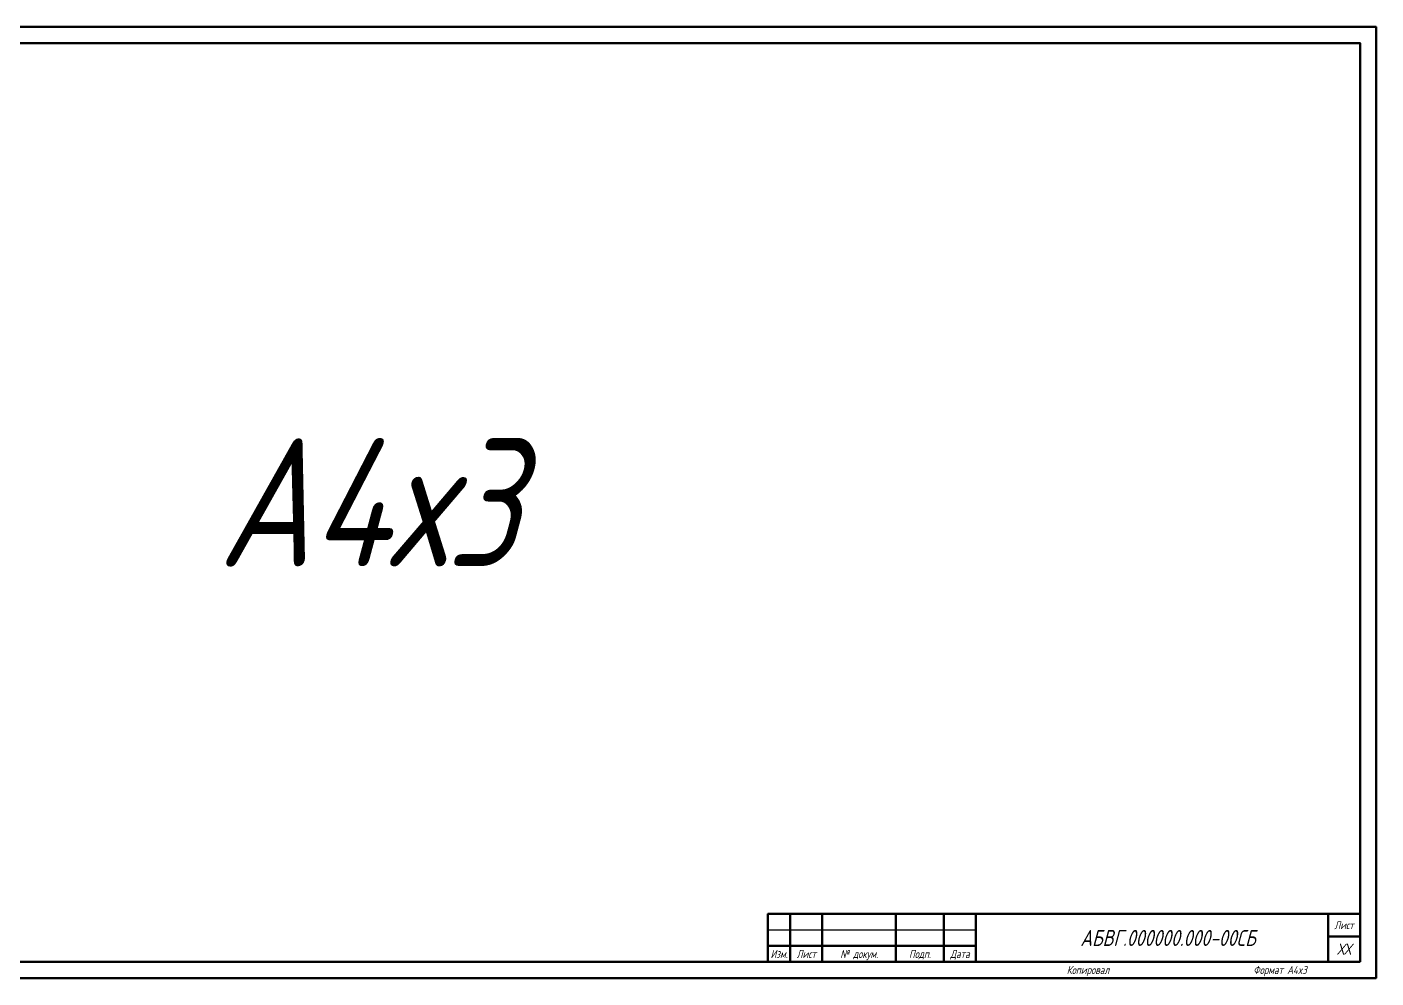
# Model space of a CAD drawing. Header units: inches. Extents: x 0 to 5320, y -3514 to 0.
# Drawn here: x 838.5 to 1260, y -1188 to -891 of the extents above; entities that cross this region are included whole.
import ezdxf

# ---------------------------------------------------------------- set-up
doc = ezdxf.new("R2010")
doc.units = ezdxf.units.IN
doc.header["$MEASUREMENT"] = 0
doc.layers.get('Defpoints').update_dxf_attribs({"color": 30})
doc.styles.add('GOST_A_05.0', font='GOST_A.TTF', dxfattribs={"height": 5})
doc.styles.add('GOST_A_40.0', font='GOST_A.TTF', dxfattribs={"height": 40})
doc.styles.add('GOST_B_02.5', font='GOST_A.TTF', dxfattribs={"height": 2.5})
doc.styles.add('GOST_B_03.5', font='GOST_A.TTF', dxfattribs={"height": 3.5})

msp = doc.modelspace()

# ---------------------------------------------------------------- linework, layer by layer
at = {"lineweight": 50}
for p, q in [((1077, -1168), (1077, -1183)), ((1087, -1168), (1087, -1183)), ((1110, -1168), (1110, -1183)), ((1125, -1168), (1125, -1183)), ((1135, -1168), (1255, -1168)), ((1135, -1168), (1135, -1183)), ((1245, -1168), (1245, -1183)), ((1255, -1175), (1245, -1175)), ((1070, -1178), (1135, -1178)), ((1070, -1183), (1135, -1183)), ((1135, -1183), (1255, -1183))]:
    msp.add_line(p, q, dxfattribs=at)
at = {"lineweight": 25}
msp.add_line((1070, -1173), (1135, -1173), dxfattribs=at)
at = {"lineweight": 50}
for points in [[(1255, -1183), (650, -1183), (650, -896), (1255, -896)], [(1255, -1183), (1070, -1183), (1070, -1168), (1255, -1168)]]:
    msp.add_lwpolyline(points, close=True, dxfattribs=at)
at = {"layer": 'Defpoints', "lineweight": 50}
msp.add_lwpolyline([(630, -1188), (1260, -1188), (1260, -891), (630, -891)], close=True, dxfattribs=at)

# ---------------------------------------------------------------- texts
at = {"lineweight": 13, "char_height": 2.5, "style": 'GOST_B_02.5'}
for s, insert, width, attachment_point in [('{\\fGOST type A|b0|i1|c204|p34;Лист}', (1250, -1171.5), 10, 5), ('{\\fGOST type A|b0|i1|c204|p34;Изм.}', (1073.5, -1179.25), 7, 2), ('{\\fGOST type A|b0|i1|c204|p34;Лист}', (1082, -1179.25), 10, 2), ('{\\fGOST type A|b0|i1|c204|p34;№ докум.}', (1098.5, -1179.25), 23, 2), ('{\\fGOST type A|b0|i1|c204|p34;Подп.}', (1117.5, -1179.25), 15, 2), ('{\\fGOST type A|b0|i1|c204|p34;Дата}', (1130, -1179.25), 10, 2), ('{\\fGOST type A|b0|i1|c204|p34;Копировал}', (1170, -1184.25), 70, 2), ('{\\fGOST type A|b0|i1|c204|p34;Формат А4x3}', (1230, -1184.25), 50, 2)]:
    msp.add_mtext(s, dxfattribs=dict(at, insert=insert, width=width, attachment_point=attachment_point))
at = {"color": 1, "lineweight": 13, "attachment_point": 5}
for s, insert, char_height, width, style in [('{\\fGOST type A|b0|i1|c204|p34;АБВГ.000000.000-00СБ}', (1195, -1175.5), 5, 120, 'GOST_A_05.0'), ('{\\fGOST type A|b0|i1|c204|p34;ХХ}', (1250, -1179), 3.5, 10, 'GOST_B_03.5')]:
    msp.add_mtext(s, dxfattribs=dict(at, insert=insert, char_height=char_height, width=width, style=style))
at = {"layer": 'Defpoints', "lineweight": 13, "insert": (945, -1039.5), "char_height": 40, "width": 630, "attachment_point": 5, "style": 'GOST_A_40.0'}
msp.add_mtext('{\\fGOST type A|b0|i1|c204|p34;A4х3}', dxfattribs=at)

doc.saveas('drawing.dxf')
